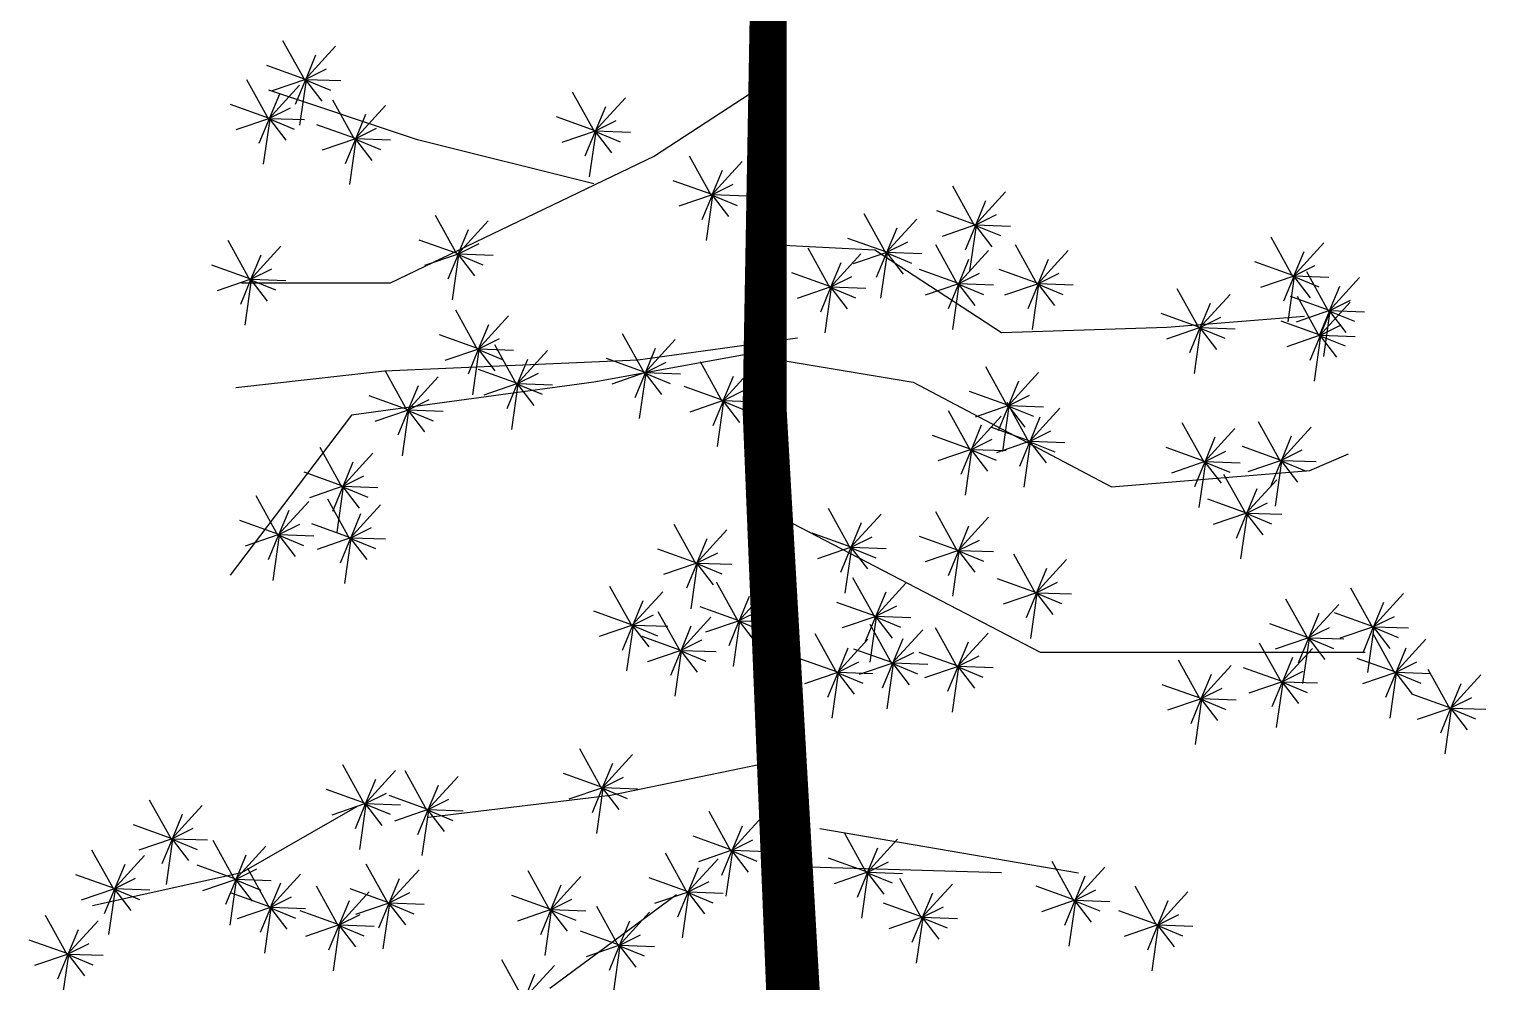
# Model space of a CAD drawing. Header units: millimetres. Extents: x 61831 to 121408, y 302 to 24841.
# Drawn here: x 108997 to 111272, y 5548 to 7034 of the extents above; entities that cross this region are included whole.
import ezdxf

# ---------------------------------------------------------------- set-up
doc = ezdxf.new("R2010")
doc.units = ezdxf.units.MM

# ---------------------------------------------------------------- blocks, each defined once
blk = doc.blocks.new('A$C362C4ADC')
at = {"color": 74}
for p, q in [((677.6, 3696.3), (643.1, 3758.5)), ((677.4, 3697.4), (725.4, 3749.9)), ((678.7, 3697.7), (694.7, 3736.4)), ((678.5, 3698.2), (617.8, 3720)), ((678.9, 3698.4), (711.3, 3714.4)), ((621, 3635.5), (586.5, 3697.7)), ((620.9, 3636.5), (668.8, 3689.1)), ((678.5, 3698.1), (626.2, 3680.2)), ((678.3, 3697.5), (662.3, 3658.8)), ((679.2, 3697.1), (669.1, 3626.6)), ((678.5, 3697.4), (704, 3664.1)), ((678.6, 3697.4), (717.3, 3681.4)), ((678.9, 3698.2), (733.3, 3696.4)), ((1395.3, 3690.1), (1223.3, 3578.3)), ((622.2, 3636.9), (638.2, 3675.6)), ((755.5, 3603.8), (721.1, 3666)), ((1130, 3615.8), (1095.5, 3678)), ((1129.8, 3616.8), (1177.8, 3669.3)), ((621.9, 3637.4), (561.2, 3659.2)), ((622.3, 3637.5), (654.7, 3653.6)), ((755.4, 3604.8), (803.4, 3657.3)), ((756.7, 3605.2), (772.7, 3643.9)), ((1131.1, 3617.2), (1147.1, 3655.9)), ((621.9, 3637.2), (569.7, 3619.3)), ((621.7, 3636.7), (605.7, 3597.9)), ((622.6, 3636.2), (612.5, 3565.8)), ((621.9, 3636.5), (647.5, 3603.3)), ((622.1, 3636.6), (660.8, 3620.5)), ((622.4, 3637.4), (676.7, 3635.5)), ((756.4, 3605.7), (695.8, 3627.5)), ((756.8, 3605.8), (789.3, 3621.9)), ((1130.9, 3617.7), (1070.2, 3639.5)), ((1130.9, 3617.5), (1078.7, 3599.6)), ((1130.7, 3616.9), (1114.7, 3578.2)), ((1131.3, 3617.8), (1163.7, 3633.9)), ((1131.4, 3617.7), (1185.7, 3615.8)), ((756.5, 3605.5), (704.2, 3587.6)), ((756.3, 3604.9), (740.3, 3566.2)), ((757.1, 3604.5), (747.1, 3534.1)), ((756.5, 3604.8), (782, 3571.6)), ((756.6, 3604.8), (795.3, 3588.8)), ((756.9, 3605.7), (811.3, 3603.8)), ((1131.6, 3616.5), (1121.5, 3546.1)), ((1130.9, 3616.8), (1156.4, 3583.6)), ((1131, 3616.8), (1169.7, 3600.8)), ((1312.5, 3516.4), (1278, 3578.6)), ((1312.3, 3517.4), (1360.3, 3569.9)), ((1313.6, 3517.8), (1329.6, 3556.5)), ((1313.4, 3518.3), (1252.7, 3540.1)), ((1313.8, 3518.4), (1346.2, 3534.5)), ((1723.8, 3469.2), (1689.3, 3531.5)), ((1313.4, 3518.1), (1261.2, 3500.2)), ((1313.2, 3517.5), (1297.2, 3478.8)), ((1314.1, 3517.1), (1304, 3446.7)), ((1313.4, 3517.4), (1338.9, 3484.2)), ((1313.5, 3517.4), (1352.3, 3501.4)), ((1313.9, 3518.3), (1368.2, 3516.4)), ((1723.6, 3470.3), (1771.6, 3522.8)), ((1724.9, 3470.6), (1740.9, 3509.4)), ((915.8, 3423.8), (881.3, 3486)), ((1585, 3426.4), (1550.5, 3488.6)), ((1724.7, 3471.2), (1664, 3493)), ((1725.1, 3471.3), (1757.5, 3487.3)), ((915.6, 3424.9), (963.6, 3477.4)), ((916.9, 3425.2), (932.9, 3463.9)), ((1584.8, 3427.5), (1632.8, 3480)), ((1586.1, 3427.8), (1602.1, 3466.5)), ((1724.7, 3471), (1672.5, 3453.1)), ((1724.5, 3470.4), (1708.5, 3431.7)), ((1725.4, 3470), (1715.3, 3399.6)), ((1724.7, 3470.3), (1750.2, 3437.1)), ((1724.8, 3470.3), (1763.5, 3454.3)), ((1725.2, 3471.2), (1779.5, 3469.3)), ((591.9, 3384.4), (557.4, 3446.6)), ((591.7, 3385.5), (639.7, 3438)), ((916.7, 3425.8), (856, 3447.5)), ((917.1, 3425.9), (949.5, 3441.9)), ((1585.9, 3428.3), (1525.2, 3450.1)), ((1586.3, 3428.5), (1618.7, 3444.5)), ((1697.2, 3377.6), (1662.7, 3439.8)), ((1821.5, 3377.6), (1787, 3439.8)), ((2220.8, 3389.5), (2186.3, 3451.8)), ((2220.6, 3390.6), (2268.6, 3443.1)), ((593, 3385.8), (609, 3424.5)), ((916.7, 3425.6), (864.4, 3407.7)), ((916.5, 3425), (900.5, 3386.3)), ((917.4, 3424.6), (907.3, 3354.2)), ((916.7, 3424.9), (942.2, 3391.7)), ((916.8, 3424.9), (955.5, 3408.9)), ((917.1, 3425.7), (971.5, 3423.9)), ((1497.6, 3372.4), (1463.1, 3434.6)), ((1497.4, 3373.5), (1545.4, 3426)), ((1498.7, 3373.8), (1514.7, 3412.5)), ((1585.9, 3428.2), (1533.6, 3410.3)), ((1585.7, 3427.6), (1569.7, 3388.9)), ((1586.6, 3427.2), (1576.5, 3356.7)), ((1585.9, 3427.5), (1611.4, 3394.2)), ((1586, 3427.5), (1624.7, 3411.5)), ((1586.3, 3428.3), (1640.7, 3426.4)), ((1697.1, 3378.6), (1745.1, 3431.1)), ((1698.4, 3379), (1714.4, 3417.7)), ((1821.3, 3378.6), (1869.3, 3431.1)), ((1822.6, 3379), (1838.6, 3417.7)), ((2221.7, 3391.5), (2161, 3413.3)), ((2221.9, 3391), (2237.9, 3429.7)), ((592.8, 3386.3), (532.1, 3408.1)), ((593.2, 3386.5), (625.6, 3402.5)), ((1498.5, 3374.3), (1437.8, 3396.1)), ((1498.9, 3374.5), (1531.3, 3390.5)), ((1698.1, 3379.5), (1637.4, 3401.3)), ((1698.5, 3379.6), (1730.9, 3395.7)), ((1822.4, 3379.5), (1761.7, 3401.3)), ((1822.8, 3379.6), (1855.2, 3395.7)), ((2221.7, 3391.3), (2169.4, 3373.4)), ((2221.5, 3390.7), (2205.5, 3352)), ((2222.3, 3390.3), (2212.3, 3319.9)), ((2221.7, 3390.6), (2247.2, 3357.4)), ((2221.8, 3390.6), (2260.5, 3374.6)), ((2222.1, 3391.6), (2254.5, 3407.7)), ((2222.1, 3391.5), (2276.5, 3389.6)), ((2276.5, 3335.6), (2242, 3397.8)), ((592.8, 3386.2), (540.6, 3368.3)), ((592.6, 3385.6), (576.6, 3346.9)), ((593.5, 3385.2), (583.4, 3314.8)), ((592.8, 3385.5), (618.3, 3352.2)), ((592.9, 3385.5), (631.6, 3369.5)), ((593.3, 3386.3), (647.6, 3384.5)), ((1498.5, 3374.2), (1446.2, 3356.3)), ((1498.3, 3373.6), (1482.3, 3334.9)), ((1499.2, 3373.2), (1489.1, 3302.8)), ((1498.5, 3373.5), (1524, 3340.2)), ((1498.6, 3373.5), (1537.3, 3357.5)), ((1498.9, 3374.3), (1553.3, 3372.5)), ((1698.1, 3379.3), (1645.9, 3361.4)), ((1697.9, 3378.7), (1681.9, 3340)), ((1698.8, 3378.3), (1688.7, 3307.9)), ((1698.1, 3378.6), (1723.7, 3345.4)), ((1698.3, 3378.6), (1737, 3362.6)), ((1698.6, 3379.5), (1752.9, 3377.6)), ((1822.4, 3379.3), (1770.1, 3361.4)), ((1822.2, 3378.7), (1806.2, 3340)), ((1823.1, 3378.3), (1813, 3307.9)), ((1822.4, 3378.6), (1847.9, 3345.4)), ((1822.5, 3378.6), (1861.2, 3362.6)), ((1822.8, 3379.5), (1877.2, 3377.6)), ((2074.2, 3309), (2039.7, 3371.2)), ((2276.3, 3336.6), (2324.3, 3389.2)), ((2277.6, 3337), (2293.6, 3375.7)), ((2074.1, 3310.1), (2122.1, 3362.6)), ((2075.4, 3310.4), (2091.4, 3349.1)), ((2277.4, 3337.5), (2216.7, 3359.3)), ((2261.9, 3297), (2227.4, 3359.2)), ((2261.7, 3298.1), (2309.7, 3350.6)), ((2277.7, 3337.6), (2310.2, 3353.7)), ((947.5, 3275.6), (913, 3337.8)), ((947.3, 3276.7), (995.3, 3329.2)), ((2075.1, 3310.9), (2014.5, 3332.7)), ((2023.2, 3311.6), (2238.3, 3328.8)), ((2075.5, 3311.1), (2107.9, 3327.1)), ((2277.4, 3337.3), (2225.1, 3319.4)), ((2277.2, 3336.8), (2261.2, 3298)), ((2263, 3298.4), (2279, 3337.1)), ((2278, 3336.3), (2268, 3265.9)), ((2277.4, 3336.6), (2302.9, 3303.4)), ((2277.5, 3336.7), (2316.2, 3320.6)), ((2277.8, 3337.5), (2332.2, 3335.6)), ((948.4, 3277.5), (887.7, 3299.3)), ((948.6, 3277), (964.6, 3315.7)), ((1208, 3238.7), (1173.5, 3301)), ((2075.2, 3310.8), (2022.9, 3292.9)), ((2075, 3310.2), (2058.9, 3271.5)), ((2075.8, 3309.8), (2065.8, 3239.3)), ((2075.2, 3310.1), (2100.7, 3276.8)), ((2075.3, 3310.1), (2114, 3294.1)), ((2075.6, 3310.9), (2129.9, 3309.1)), ((2262.8, 3298.9), (2202.1, 3320.7)), ((2262.8, 3298.8), (2210.6, 3280.9)), ((2263.2, 3299.1), (2295.6, 3315.1)), ((2263.3, 3298.9), (2317.6, 3297.1)), ((948.4, 3277.4), (896.1, 3259.5)), ((948.2, 3276.8), (932.2, 3238.1)), ((949.1, 3276.3), (939, 3205.9)), ((948.4, 3276.6), (973.9, 3243.4)), ((948.5, 3276.7), (987.2, 3260.7)), ((948.8, 3277.7), (981.2, 3293.7)), ((948.8, 3277.5), (1003.2, 3275.6)), ((1008.3, 3221.6), (973.8, 3283.8)), ((1207.8, 3239.8), (1255.8, 3292.3)), ((1209.1, 3240.1), (1225.1, 3278.9)), ((2262.6, 3298.2), (2246.6, 3259.5)), ((2263.5, 3297.8), (2253.4, 3227.4)), ((2262.8, 3298.1), (2288.3, 3264.8)), ((2262.9, 3298.1), (2301.6, 3282.1)), ((1008.2, 3222.7), (1056.1, 3275.2)), ((1009.5, 3223), (1025.5, 3261.7)), ((1208.9, 3240.7), (1148.2, 3262.5)), ((1209.3, 3240.8), (1241.7, 3256.9)), ((1329.6, 3195), (1295.1, 3257.3)), ((837.8, 3180.5), (803.3, 3242.7)), ((837.6, 3181.5), (885.6, 3234.1)), ((1009.2, 3223.5), (948.5, 3245.3)), ((1009.6, 3223.7), (1042, 3239.7)), ((1208.9, 3240.5), (1156.6, 3222.6)), ((1208.7, 3239.9), (1192.7, 3201.2)), ((1209.6, 3239.5), (1199.5, 3169.1)), ((1208.9, 3239.8), (1234.4, 3206.6)), ((1209, 3239.8), (1247.7, 3223.8)), ((1209.3, 3240.7), (1263.7, 3238.8)), ((1329.5, 3196.1), (1377.5, 3248.6)), ((1330.8, 3196.4), (1346.8, 3235.2)), ((1775.2, 3187.3), (1740.7, 3249.5)), ((1775, 3188.4), (1823, 3240.9)), ((838.9, 3181.9), (855, 3220.6)), ((1009.2, 3223.4), (957, 3205.5)), ((1009, 3222.8), (993, 3184.1)), ((1009.9, 3222.4), (999.8, 3151.9)), ((1009.2, 3222.7), (1034.8, 3189.4)), ((1009.4, 3222.7), (1048.1, 3206.7)), ((1009.7, 3223.5), (1064, 3221.7)), ((1330.5, 3197), (1269.9, 3218.8)), ((1330.9, 3197.1), (1363.3, 3213.2)), ((1776.1, 3189.3), (1715.4, 3211)), ((1776.3, 3188.7), (1792.3, 3227.5)), ((838.7, 3182.4), (778, 3204.2)), ((839.1, 3182.5), (871.5, 3198.6)), ((1330.6, 3196.8), (1278.3, 3178.9)), ((1330.4, 3196.2), (1314.3, 3157.5)), ((1331.2, 3195.8), (1321.2, 3125.4)), ((1330.6, 3196.1), (1356.1, 3162.9)), ((1330.7, 3196.1), (1369.4, 3180.1)), ((1331, 3197), (1385.3, 3195.1)), ((1776.1, 3189.1), (1723.9, 3171.2)), ((1775.9, 3188.5), (1759.9, 3149.8)), ((1776.8, 3188.1), (1766.7, 3117.7)), ((1808.6, 3131.6), (1774.1, 3193.8)), ((1776.1, 3188.4), (1801.6, 3155.2)), ((1776.2, 3188.4), (1815, 3172.4)), ((1776.5, 3189.4), (1808.9, 3205.4)), ((1776.6, 3189.2), (1830.9, 3187.4)), ((1808.5, 3132.7), (1856.4, 3185.2)), ((838.7, 3182.2), (786.5, 3164.4)), ((838.5, 3181.7), (822.5, 3142.9)), ((839.4, 3181.2), (829.3, 3110.8)), ((838.7, 3181.5), (864.2, 3148.3)), ((838.8, 3181.6), (877.6, 3165.5)), ((839.2, 3182.4), (893.5, 3180.5)), ((1716.9, 3118.8), (1682.4, 3181)), ((1716.8, 3119.9), (1764.8, 3172.4)), ((1809.8, 3133), (1825.8, 3171.8)), ((2082, 3099.9), (2047.5, 3162.1)), ((2201.1, 3101.6), (2166.6, 3163.9)), ((1717.8, 3120.7), (1657.2, 3142.5)), ((1718.1, 3120.2), (1734.1, 3158.9)), ((1809.5, 3133.6), (1748.8, 3155.4)), ((1809.9, 3133.7), (1842.3, 3149.7)), ((2081.8, 3101), (2129.8, 3153.5)), ((2083.1, 3101.3), (2099.1, 3140.1)), ((2200.9, 3102.7), (2248.9, 3155.2)), ((2202.2, 3103.1), (2218.2, 3141.8)), ((735.8, 3061.4), (701.3, 3123.6)), ((1717.9, 3120.6), (1665.6, 3102.7)), ((1717.7, 3120), (1701.6, 3081.3)), ((1718.5, 3119.5), (1708.4, 3049.1)), ((1717.9, 3119.8), (1743.4, 3086.6)), ((1718, 3119.9), (1756.7, 3103.9)), ((1718.2, 3120.8), (1750.6, 3136.9)), ((1718.3, 3120.7), (1772.6, 3118.8)), ((1809.5, 3133.4), (1757.3, 3115.5)), ((1809.3, 3132.8), (1793.3, 3094.1)), ((1810.2, 3132.4), (1800.1, 3062)), ((1809.5, 3132.7), (1835.1, 3099.5)), ((1809.7, 3132.7), (1848.4, 3116.7)), ((1810, 3133.6), (1864.3, 3131.7)), ((2082.8, 3101.9), (2022.2, 3123.6)), ((2083.2, 3102), (2115.7, 3118)), ((2202, 3103.6), (2141.3, 3125.4)), ((2202.3, 3103.7), (2234.8, 3119.8)), ((735.7, 3062.4), (783.7, 3115)), ((737, 3062.8), (753, 3101.5)), ((2082.9, 3101.7), (2030.6, 3083.8)), ((2082.7, 3101.1), (2066.7, 3062.4)), ((2083.5, 3100.7), (2073.5, 3030.3)), ((2082.9, 3101), (2108.4, 3067.8)), ((2083, 3101), (2121.7, 3085)), ((2083.3, 3101.8), (2137.7, 3100)), ((2202, 3103.4), (2149.7, 3085.5)), ((2201.8, 3102.8), (2185.8, 3064.1)), ((2202.6, 3102.4), (2192.6, 3032)), ((2202, 3102.7), (2227.5, 3069.5)), ((2202.1, 3102.7), (2240.8, 3086.7)), ((2202.4, 3103.6), (2256.8, 3101.7)), ((736.7, 3063.3), (676.1, 3085.1)), ((737.1, 3063.4), (769.5, 3079.5)), ((2147.1, 3019.4), (2112.6, 3081.6)), ((2146.9, 3020.5), (2194.9, 3073)), ((635.6, 2986), (601.1, 3048.2)), ((736.8, 3063.1), (684.5, 3045.2)), ((736.6, 3062.6), (720.5, 3023.8)), ((737.4, 3062.1), (727.4, 2991.7)), ((736.8, 3062.4), (762.3, 3029.2)), ((736.9, 3062.5), (775.6, 3046.4)), ((737.2, 3063.3), (791.5, 3061.4)), ((2148.2, 3020.8), (2164.2, 3059.5)), ((635.4, 2987), (683.4, 3039.6)), ((636.7, 2987.4), (652.7, 3026.1)), ((747.8, 2980.8), (713.3, 3043)), ((747.7, 2981.9), (795.7, 3034.4)), ((1529.3, 2966.3), (1494.8, 3028.5)), ((2148, 3021.3), (2087.3, 3043.1)), ((2148.4, 3021.4), (2180.8, 3037.5)), ((636.5, 2987.9), (575.8, 3009.7)), ((636.9, 2988), (669.3, 3004.1)), ((748.7, 2982.8), (688.1, 3004.5)), ((749, 2982.2), (765, 3020.9)), ((1288.5, 2941.4), (1254, 3003.6)), ((1529.1, 2967.3), (1577.1, 3019.8)), ((1530.4, 2967.7), (1546.4, 3006.4)), ((1697.2, 2961.1), (1662.7, 3023.3)), ((1697.1, 2962.2), (1745.1, 3014.7)), ((2148, 3021.2), (2095.7, 3003.3)), ((2147.8, 3020.6), (2131.8, 2981.9)), ((2148.7, 3020.1), (2138.6, 2949.7)), ((2148, 3020.4), (2173.5, 2987.2)), ((2148.1, 3020.5), (2186.8, 3004.5)), ((2148.4, 3021.3), (2202.8, 3019.4)), ((636.5, 2987.7), (584.3, 2969.8)), ((636.3, 2987.2), (620.3, 2948.4)), ((637.2, 2986.7), (627.1, 2916.3)), ((636.5, 2987), (662, 2953.8)), ((636.6, 2987.1), (675.3, 2971)), ((637, 2987.9), (691.3, 2986)), ((748.8, 2982.6), (696.5, 2964.7)), ((748.6, 2982), (732.5, 2943.3)), ((749.4, 2981.6), (739.3, 2911.2)), ((748.8, 2981.9), (774.3, 2948.7)), ((748.9, 2981.9), (787.6, 2965.9)), ((749.1, 2982.9), (781.5, 2998.9)), ((749.2, 2982.7), (803.5, 2980.9)), ((1288.3, 2942.5), (1336.3, 2995)), ((1289.6, 2942.8), (1305.7, 2981.5)), ((1530.2, 2968.2), (1469.5, 2990)), ((1530.6, 2968.3), (1563, 2984.4)), ((1698.1, 2963.1), (1637.4, 2984.8)), ((1698.4, 2962.5), (1714.4, 3001.2)), ((1289.4, 2943.3), (1228.7, 2965.1)), ((1289.8, 2943.5), (1322.2, 2959.5)), ((1530.2, 2968), (1477.9, 2950.1)), ((1530, 2967.4), (1514, 2928.7)), ((1530.9, 2967), (1520.8, 2896.6)), ((1530.2, 2967.3), (1555.7, 2934.1)), ((1530.3, 2967.3), (1569, 2951.3)), ((1530.7, 2968.2), (1585, 2966.3)), ((1698.1, 2962.9), (1645.9, 2945)), ((1697.9, 2962.3), (1681.9, 2923.6)), ((1698.8, 2961.9), (1688.7, 2891.5)), ((1698.1, 2962.2), (1723.7, 2929)), ((1698.3, 2962.2), (1737, 2946.2)), ((1698.5, 2963.2), (1730.9, 2979.2)), ((1698.6, 2963), (1752.9, 2961.2)), ((1818.9, 2895.1), (1784.4, 2957.4)), ((1289.4, 2943.2), (1237.2, 2925.3)), ((1289.2, 2942.6), (1273.2, 2903.9)), ((1290.1, 2942.2), (1280, 2871.8)), ((1289.4, 2942.5), (1314.9, 2909.2)), ((1289.5, 2942.5), (1328.3, 2926.5)), ((1289.9, 2943.3), (1344.2, 2941.5)), ((1818.7, 2896.2), (1866.7, 2948.7)), ((1820, 2896.5), (1836, 2935.3)), ((1354.5, 2851.4), (1320, 2913.7)), ((1567.8, 2858.3), (1533.3, 2920.5)), ((1567.7, 2859.4), (1615.7, 2911.9)), ((1819.8, 2897.1), (1759.1, 2918.9)), ((1820.2, 2897.2), (1852.6, 2913.3)), ((1188.3, 2844.6), (1153.8, 2906.8)), ((1188.1, 2845.7), (1236.1, 2898.2)), ((1354.3, 2852.5), (1402.3, 2905)), ((1355.6, 2852.8), (1371.6, 2891.6)), ((1569, 2859.7), (1585, 2898.4)), ((1819.8, 2896.9), (1767.6, 2879)), ((1819.6, 2896.3), (1803.6, 2857.6)), ((1820.5, 2895.9), (1810.4, 2825.5)), ((1819.8, 2896.2), (1845.3, 2863)), ((1819.9, 2896.2), (1858.7, 2880.2)), ((1820.3, 2897.1), (1874.6, 2895.2)), ((2345, 2842), (2310.5, 2904.2)), ((2344.8, 2843.1), (2392.8, 2895.6)), ((1189.2, 2846.5), (1128.5, 2868.3)), ((1189.4, 2846), (1205.4, 2884.7)), ((1263.7, 2805.2), (1229.2, 2867.4)), ((1355.4, 2853.4), (1294.7, 2875.2)), ((1355.8, 2853.5), (1388.2, 2869.6)), ((1568.7, 2860.2), (1508.1, 2882)), ((1569.1, 2860.4), (1601.5, 2876.4)), ((2243.9, 2824.9), (2209.4, 2887.1)), ((2243.7, 2826), (2291.7, 2878.5)), ((2346.1, 2843.4), (2362.2, 2882.1)), ((1189.2, 2846.4), (1136.9, 2828.5)), ((1189, 2845.8), (1173, 2807.1)), ((1189.8, 2845.3), (1179.8, 2774.9)), ((1189.2, 2845.6), (1214.7, 2812.4)), ((1189.3, 2845.7), (1228, 2829.7)), ((1189.5, 2846.6), (1222, 2862.7)), ((1189.6, 2846.5), (1244, 2844.6)), ((1263.5, 2806.2), (1311.5, 2858.8)), ((1264.8, 2806.6), (1280.8, 2845.3)), ((1355.4, 2853.2), (1303.1, 2835.3)), ((1355.2, 2852.6), (1339.2, 2813.9)), ((1356.1, 2852.2), (1346, 2781.8)), ((1355.4, 2852.5), (1380.9, 2819.3)), ((1355.5, 2852.5), (1394.2, 2836.5)), ((1355.9, 2853.4), (1410.2, 2851.5)), ((1568.8, 2860.1), (1516.5, 2842.2)), ((1568.6, 2859.5), (1552.5, 2820.8)), ((1569.4, 2859.1), (1559.4, 2788.6)), ((1594.4, 2785.5), (1559.9, 2847.7)), ((1568.8, 2859.4), (1594.3, 2826.1)), ((1568.9, 2859.4), (1607.6, 2843.4)), ((1569.2, 2860.2), (1623.5, 2858.3)), ((2244.8, 2826.8), (2184.1, 2848.6)), ((2245, 2826.3), (2261, 2865)), ((2345.9, 2844), (2285.2, 2865.7)), ((2345.9, 2843.8), (2293.7, 2825.9)), ((2346.3, 2844.1), (2378.7, 2860.1)), ((2346.4, 2843.9), (2400.7, 2842.1)), ((1264.6, 2807.1), (1203.9, 2828.9)), ((1265, 2807.2), (1297.4, 2823.3)), ((1508.7, 2770.9), (1474.2, 2833.1)), ((1508.6, 2772), (1556.5, 2824.5)), ((1594.2, 2786.5), (1642.2, 2839)), ((1595.5, 2786.9), (1611.6, 2825.6)), ((1696.4, 2780.3), (1661.9, 2842.5)), ((1696.2, 2781.4), (1744.2, 2833.9)), ((2244.8, 2826.7), (2192.6, 2808.8)), ((2244.6, 2826.1), (2228.6, 2787.3)), ((2245.5, 2825.6), (2235.4, 2755.2)), ((2244.8, 2825.9), (2270.3, 2792.7)), ((2244.9, 2826), (2283.7, 2810)), ((2245.2, 2826.9), (2277.6, 2843)), ((2245.3, 2826.8), (2299.6, 2824.9)), ((2345.7, 2843.2), (2329.7, 2804.5)), ((2346.6, 2842.8), (2336.5, 2772.4)), ((2380.1, 2770.9), (2345.6, 2833.1)), ((2345.9, 2843.1), (2371.4, 2809.9)), ((2346, 2843.1), (2384.8, 2827.1)), ((2380, 2772), (2428, 2824.5)), ((1264.6, 2806.9), (1212.3, 2789)), ((1264.4, 2806.4), (1248.4, 2767.6)), ((1265.2, 2805.9), (1255.2, 2735.5)), ((1264.6, 2806.2), (1290.1, 2773)), ((1264.7, 2806.3), (1303.4, 2790.2)), ((1265, 2807.1), (1319.4, 2805.2)), ((1509.9, 2772.3), (1525.9, 2811)), ((1595.3, 2787.4), (1534.6, 2809.2)), ((1595.7, 2787.5), (1628.1, 2803.6)), ((1697.3, 2782.3), (1636.6, 2804)), ((1697.5, 2781.7), (1713.5, 2820.4)), ((1697.7, 2782.4), (1730.1, 2798.4)), ((2202.8, 2756.3), (2168.3, 2818.5)), ((2202.6, 2757.4), (2250.6, 2809.9)), ((2381.3, 2772.3), (2397.3, 2811)), ((1509.6, 2772.8), (1448.9, 2794.6)), ((1510, 2773), (1542.4, 2789)), ((1595.3, 2787.2), (1543.1, 2769.3)), ((1595.1, 2786.6), (1579.1, 2747.9)), ((1596, 2786.2), (1585.9, 2715.8)), ((1595.3, 2786.5), (1620.8, 2753.3)), ((1595.4, 2786.5), (1634.2, 2770.5)), ((1595.8, 2787.4), (1650.1, 2785.5)), ((1697.3, 2782.1), (1645, 2764.2)), ((1697.1, 2781.5), (1681.1, 2742.8)), ((1698, 2781.1), (1687.9, 2710.7)), ((1697.3, 2781.4), (1722.8, 2748.2)), ((1697.4, 2781.4), (1736.1, 2765.4)), ((1697.7, 2782.2), (1752.1, 2780.4)), ((2076, 2729.8), (2041.5, 2792)), ((2075.8, 2730.8), (2123.8, 2783.3)), ((2203.7, 2758.3), (2143, 2780)), ((2203.9, 2757.7), (2219.9, 2796.4)), ((2381, 2772.8), (2320.4, 2794.6)), ((2381.4, 2773), (2413.8, 2789)), ((2465.8, 2715.2), (2431.3, 2777.4)), ((1509.6, 2772.7), (1457.4, 2754.8)), ((1509.4, 2772.1), (1493.4, 2733.4)), ((1510.3, 2771.7), (1500.2, 2701.2)), ((1509.6, 2772), (1535.2, 2738.7)), ((1509.8, 2772), (1548.5, 2756)), ((1510.1, 2772.8), (1564.4, 2770.9)), ((2076.9, 2731.7), (2016.2, 2753.5)), ((2077.1, 2731.2), (2093.1, 2769.9)), ((2203.7, 2758.1), (2151.4, 2740.2)), ((2203.5, 2757.5), (2187.5, 2718.8)), ((2204.4, 2757.1), (2194.3, 2686.7)), ((2203.7, 2757.4), (2229.2, 2724.2)), ((2203.8, 2757.4), (2242.5, 2741.4)), ((2204.1, 2758.4), (2236.5, 2774.4)), ((2204.1, 2758.2), (2258.5, 2756.4)), ((2381.1, 2772.7), (2328.8, 2754.8)), ((2380.9, 2772.1), (2364.8, 2733.4)), ((2381.7, 2771.7), (2371.7, 2701.2)), ((2381.1, 2772), (2406.6, 2738.7)), ((2381.2, 2772), (2419.9, 2756)), ((2381.5, 2772.8), (2435.8, 2770.9)), ((2465.7, 2716.3), (2513.7, 2768.8)), ((2467, 2716.6), (2483, 2755.3)), ((2076.9, 2731.5), (2024.6, 2713.6)), ((2076.7, 2731), (2060.7, 2692.2)), ((2077.5, 2730.5), (2067.5, 2660.1)), ((2076.9, 2730.8), (2102.4, 2697.6)), ((2077, 2730.9), (2115.7, 2714.8)), ((2077.2, 2731.8), (2109.7, 2747.9)), ((2077.3, 2731.7), (2131.7, 2729.8)), ((2466.7, 2717.1), (2406, 2738.9)), ((2467.1, 2717.3), (2499.5, 2733.3)), ((2466.7, 2717), (2414.5, 2699.1)), ((2466.5, 2716.4), (2450.5, 2677.7)), ((2467.4, 2716), (2457.3, 2645.5)), ((2466.7, 2716.3), (2492.3, 2683)), ((2466.9, 2716.3), (2505.6, 2700.3)), ((2467.2, 2717.1), (2521.5, 2715.2)), ((1141.1, 2591), (1106.6, 2653.2)), ((1141, 2592), (1189, 2644.5)), ((771, 2566.1), (736.5, 2628.3)), ((770.8, 2567.2), (818.8, 2619.7)), ((868.6, 2556.7), (834.2, 2618.9)), ((1142.3, 2592.4), (1158.3, 2631.1)), ((772.1, 2567.5), (788.1, 2606.2)), ((868.5, 2557.8), (916.5, 2610.3)), ((869.8, 2558.1), (885.8, 2596.8)), ((1142, 2592.9), (1081.3, 2614.7)), ((1142.4, 2593), (1174.8, 2609.1)), ((469.4, 2511.3), (434.9, 2573.5)), ((771.9, 2568), (711.2, 2589.8)), ((772.3, 2568.2), (804.7, 2584.2)), ((869.5, 2558.6), (808.9, 2580.4)), ((869.9, 2558.7), (902.4, 2574.8)), ((1142, 2592.7), (1089.8, 2574.8)), ((1141.8, 2592.1), (1125.8, 2553.4)), ((1142.7, 2591.7), (1132.6, 2521.3)), ((1142, 2592), (1167.6, 2558.8)), ((1142.2, 2592), (1180.9, 2576)), ((1142.5, 2592.9), (1196.8, 2591)), ((469.2, 2512.3), (517.2, 2564.9)), ((470.5, 2512.7), (486.5, 2551.4)), ((771.9, 2567.9), (719.6, 2550)), ((771.7, 2567.3), (755.7, 2528.6)), ((772.6, 2566.9), (762.5, 2496.4)), ((771.9, 2567.2), (797.4, 2533.9)), ((772, 2567.2), (810.7, 2551.2)), ((772.3, 2568), (826.7, 2566.2)), ((869.6, 2558.5), (817.3, 2540.6)), ((869.4, 2557.9), (853.4, 2519.2)), ((870.2, 2557.4), (860.2, 2487)), ((869.6, 2557.7), (895.1, 2524.5)), ((869.7, 2557.8), (908.4, 2541.8)), ((870, 2558.6), (924.4, 2556.7)), ((1343.3, 2493.3), (1308.9, 2555.5)), ((470.3, 2513.2), (409.6, 2535)), ((470.6, 2513.3), (503.1, 2529.4)), ((1343.2, 2494.3), (1391.2, 2546.9)), ((1344.5, 2494.7), (1360.5, 2533.4)), ((470.3, 2513), (418, 2495.1)), ((470.1, 2512.5), (454.1, 2473.7)), ((470.9, 2512), (460.9, 2441.6)), ((470.3, 2512.3), (495.8, 2479.1)), ((470.4, 2512.4), (509.1, 2496.3)), ((470.7, 2513.2), (525.1, 2511.3)), ((568.7, 2447.9), (534.3, 2510.1)), ((1344.2, 2495.2), (1283.6, 2517)), ((1344.6, 2495.3), (1377.1, 2511.4)), ((1555, 2459), (1520.5, 2521.2)), ((1554.8, 2460.1), (1602.8, 2512.6)), ((379.4, 2433.3), (344.9, 2495.5)), ((379.2, 2434.4), (427.2, 2486.9)), ((568.6, 2448.9), (616.6, 2501.4)), ((569.9, 2449.3), (585.9, 2488)), ((1274.8, 2428.2), (1240.3, 2490.4)), ((1274.6, 2429.2), (1322.6, 2481.7)), ((1344.3, 2495), (1292, 2477.2)), ((1344.1, 2494.5), (1328.1, 2455.7)), ((1344.9, 2494), (1334.9, 2423.6)), ((1344.3, 2494.3), (1369.8, 2461.1)), ((1344.4, 2494.4), (1383.1, 2478.3)), ((1344.7, 2495.2), (1399.1, 2493.3)), ((1555.9, 2460.9), (1495.2, 2482.7)), ((1556.1, 2460.4), (1572.1, 2499.1)), ((380.3, 2435.2), (319.6, 2457)), ((380.5, 2434.7), (396.5, 2473.4)), ((569.6, 2449.8), (509, 2471.6)), ((570, 2449.9), (602.5, 2466)), ((622.7, 2404.2), (588.2, 2466.4)), ((622.6, 2405.2), (670.6, 2457.7)), ((807.8, 2411), (773.3, 2473.2)), ((807.7, 2412.1), (855.6, 2464.6)), ((1060.6, 2400.7), (1026.1, 2462.9)), ((1275.9, 2429.6), (1291.9, 2468.3)), ((1555.9, 2460.8), (1503.7, 2442.9)), ((1555.7, 2460.2), (1539.7, 2421.5)), ((1556.6, 2459.8), (1546.5, 2389.3)), ((1555.9, 2460.1), (1581.4, 2426.8)), ((1556, 2460.1), (1594.7, 2444.1)), ((1556.3, 2461.1), (1588.7, 2477.1)), ((1556.4, 2460.9), (1610.7, 2459)), ((1878.9, 2415.3), (1844.4, 2477.5)), ((1878.7, 2416.4), (1926.7, 2468.9)), ((380.3, 2435.1), (328.1, 2417.2)), ((380.1, 2434.5), (364.1, 2395.8)), ((381, 2434.1), (370.9, 2363.6)), ((380.3, 2434.3), (405.8, 2401.1)), ((380.4, 2434.4), (419.1, 2418.4)), ((380.7, 2435.4), (413.1, 2451.4)), ((380.8, 2435.2), (435.1, 2433.3)), ((569.7, 2449.6), (517.4, 2431.7)), ((569.5, 2449), (553.5, 2410.3)), ((570.3, 2448.6), (560.3, 2378.2)), ((569.7, 2448.9), (595.2, 2415.7)), ((569.8, 2448.9), (608.5, 2432.9)), ((570.1, 2449.8), (624.5, 2447.9)), ((623.9, 2405.6), (639.9, 2444.3)), ((729.8, 2376.7), (695.3, 2439)), ((808.7, 2413), (748, 2434.7)), ((809, 2412.4), (825, 2451.1)), ((1060.4, 2401.8), (1108.4, 2454.3)), ((1061.7, 2402.1), (1077.7, 2440.9)), ((1275.7, 2430.1), (1215, 2451.9)), ((1276.1, 2430.2), (1308.5, 2446.3)), ((1640.7, 2388.7), (1606.2, 2451)), ((1640.5, 2389.8), (1688.5, 2442.3)), ((1879.8, 2417.2), (1819.1, 2439)), ((1880, 2416.7), (1896, 2455.4)), ((2008.3, 2376.7), (1973.8, 2439)), ((623.6, 2406.1), (563, 2427.9)), ((624, 2406.2), (656.4, 2422.3)), ((729.7, 2377.8), (777.7, 2430.3)), ((731, 2378.1), (747, 2416.9)), ((808.7, 2412.8), (756.5, 2394.9)), ((808.5, 2412.2), (792.5, 2373.5)), ((809.4, 2411.8), (799.3, 2341.4)), ((808.7, 2412.1), (834.3, 2378.8)), ((808.9, 2412.1), (847.6, 2396.1)), ((809.1, 2413.1), (841.5, 2429.1)), ((809.2, 2412.9), (863.5, 2411.1)), ((1061.5, 2402.7), (1000.8, 2424.5)), ((1061.9, 2402.8), (1094.3, 2418.8)), ((1275.7, 2429.9), (1223.5, 2412)), ((1275.5, 2429.3), (1259.5, 2390.6)), ((1276.4, 2428.9), (1266.3, 2358.5)), ((1275.7, 2429.2), (1301.2, 2396)), ((1275.8, 2429.2), (1314.6, 2413.2)), ((1276.2, 2430.1), (1330.5, 2428.2)), ((1641.6, 2390.7), (1580.9, 2412.5)), ((1641.8, 2390.1), (1657.8, 2428.9)), ((1879.8, 2417.1), (1827.5, 2399.2)), ((1879.6, 2416.5), (1863.6, 2377.8)), ((1880.5, 2416.1), (1870.4, 2345.6)), ((1879.8, 2416.4), (1905.3, 2383.1)), ((1879.9, 2416.4), (1918.6, 2400.4)), ((1880.2, 2417.4), (1912.6, 2433.4)), ((1880.2, 2417.2), (1934.6, 2415.3)), ((2008.1, 2377.8), (2056.1, 2430.3)), ((2009.4, 2378.1), (2025.4, 2416.9)), ((306.6, 2331.3), (272.1, 2393.5)), ((623.7, 2405.9), (571.4, 2388)), ((623.5, 2405.3), (607.4, 2366.6)), ((624.3, 2404.9), (614.2, 2334.5)), ((623.7, 2405.2), (649.2, 2372)), ((623.8, 2405.2), (662.5, 2389.2)), ((624.1, 2406.1), (678.4, 2404.2)), ((730.7, 2378.7), (670.1, 2400.5)), ((731.1, 2378.8), (763.5, 2394.8)), ((1061.5, 2402.5), (1009.2, 2384.6)), ((1061.3, 2401.9), (1045.3, 2363.2)), ((1062.2, 2401.5), (1052.1, 2331.1)), ((1061.5, 2401.8), (1087, 2368.6)), ((1061.6, 2401.8), (1100.3, 2385.8)), ((1062, 2402.7), (1116.3, 2400.8)), ((1167.7, 2345), (1133.2, 2407.3)), ((1167.5, 2346.1), (1215.5, 2398.6)), ((1641.6, 2390.5), (1589.3, 2372.6)), ((1641.4, 2389.9), (1625.4, 2351.2)), ((1642.3, 2389.5), (1632.2, 2319.1)), ((1641.6, 2389.8), (1667.1, 2356.6)), ((1641.7, 2389.8), (1680.4, 2373.8)), ((1642, 2390.8), (1674.4, 2406.8)), ((1642, 2390.7), (1696.4, 2388.8)), ((2009.2, 2378.7), (1948.5, 2400.5)), ((2009.6, 2378.8), (2042, 2394.8)), ((306.4, 2332.4), (354.4, 2384.9)), ((307.7, 2332.7), (323.7, 2371.4)), ((730.8, 2378.5), (678.5, 2360.6)), ((730.6, 2377.9), (714.5, 2339.2)), ((731.4, 2377.5), (721.4, 2307.1)), ((730.8, 2377.8), (756.3, 2344.6)), ((730.9, 2377.8), (769.6, 2361.8)), ((731.2, 2378.7), (785.5, 2376.8)), ((1168.6, 2347), (1107.9, 2368.8)), ((1168.8, 2346.4), (1184.8, 2385.2)), ((2009.2, 2378.5), (1956.9, 2360.6)), ((2009, 2377.9), (1993, 2339.2)), ((2009.9, 2377.5), (1999.8, 2307.1)), ((2009.2, 2377.8), (2034.7, 2344.6)), ((2009.3, 2377.8), (2048, 2361.8)), ((2009.6, 2378.7), (2064, 2376.8)), ((307.5, 2333.3), (246.8, 2355)), ((307.8, 2333.4), (340.3, 2349.4)), ((1168.6, 2346.8), (1116.4, 2328.9)), ((1168.4, 2346.2), (1152.4, 2307.5)), ((1169.3, 2345.8), (1159.2, 2275.4)), ((1168.6, 2346.1), (1194.1, 2312.9)), ((1168.7, 2346.1), (1207.4, 2330.1)), ((1169, 2347.1), (1201.4, 2363.1)), ((1169.1, 2347), (1223.4, 2345.1)), ((307.5, 2333.1), (255.2, 2315.2)), ((307.3, 2332.5), (291.3, 2293.8)), ((308.1, 2332.1), (298.1, 2261.7)), ((307.5, 2332.4), (333, 2299.2)), ((307.6, 2332.4), (346.3, 2316.4)), ((307.9, 2333.2), (362.3, 2331.4)), ((1019.5, 2261.9), (985, 2324.1)), ((1019.3, 2263), (1067.3, 2315.5)), ((1020.6, 2263.3), (1036.6, 2302))]:
    blk.add_line(p, q, dxfattribs=at)
at = {"color": 35}
for p, q in [((853.4, 3604.1), (621.2, 3681.5)), ((1128.7, 3535.3), (853.4, 3604.1)), ((1223.3, 3578.3), (810.4, 3380.4)), ((1403.9, 3440.6), (1567.3, 3432)), ((1567.3, 3432), (1765.2, 3303)), ((810.4, 3380.4), (578.2, 3380.4)), ((1765.2, 3303), (2023.2, 3311.6)), ((1412.5, 3277.2), (1128.7, 3225.6)), ((1446.9, 3294.4), (1197.5, 3260)), ((1197.5, 3260), (801.8, 3242.8)), ((1421.1, 3260), (1627.5, 3225.6)), ((801.8, 3242.8), (569.6, 3217)), ((1128.7, 3225.6), (750.2, 3174)), ((1627.5, 3225.6), (1937.2, 3062.2)), ((750.2, 3174), (560.9, 2924.5)), ((1937.2, 3062.2), (2246.9, 3088)), ((1412.5, 3019.2), (1825.4, 2804.1)), ((1825.4, 2804.1), (2332.9, 2804.1)), ((1403.9, 2632.1), (1154.5, 2580.5)), ((1154.5, 2580.5), (870.6, 2546.1)), ((758.8, 2563.3), (578.2, 2460.1)), ((1481.3, 2528.9), (1885.6, 2460.1)), ((578.2, 2460.1), (345.9, 2408.4)), ((1765.2, 2460.1), (1464.1, 2468.7)), ((1257.7, 2425.7), (1059.8, 2279.4))]:
    blk.add_line(p, q, dxfattribs=at)
blk.add_line((2246.9, 3088), (2307.1, 3113.8))
blk.add_lwpolyline([(1455.5, 0, 154.8, 120.4, 0), (1455.5, 911.8, 120.4, 86, 0), (1446.9, 2124.6, 86, 68.8, 0), (1395.3, 3182.6, 68.8, 51.6, 0), (1403.9, 4137.4, 51.6, 34.4, 0), (1386.7, 4834.1, 34.4, 17.2, 0), (1403.9, 5505, 17.2, 17.2, 0), (1403.9, 5823.3, 17.2, 17.2, 0)], format="xyseb", dxfattribs=at)

msp = doc.modelspace()

# ---------------------------------------------------------------- block references
msp.add_blockref('A$C362C4ADC', (108750.1, 3257.8))

doc.saveas('drawing.dxf')
